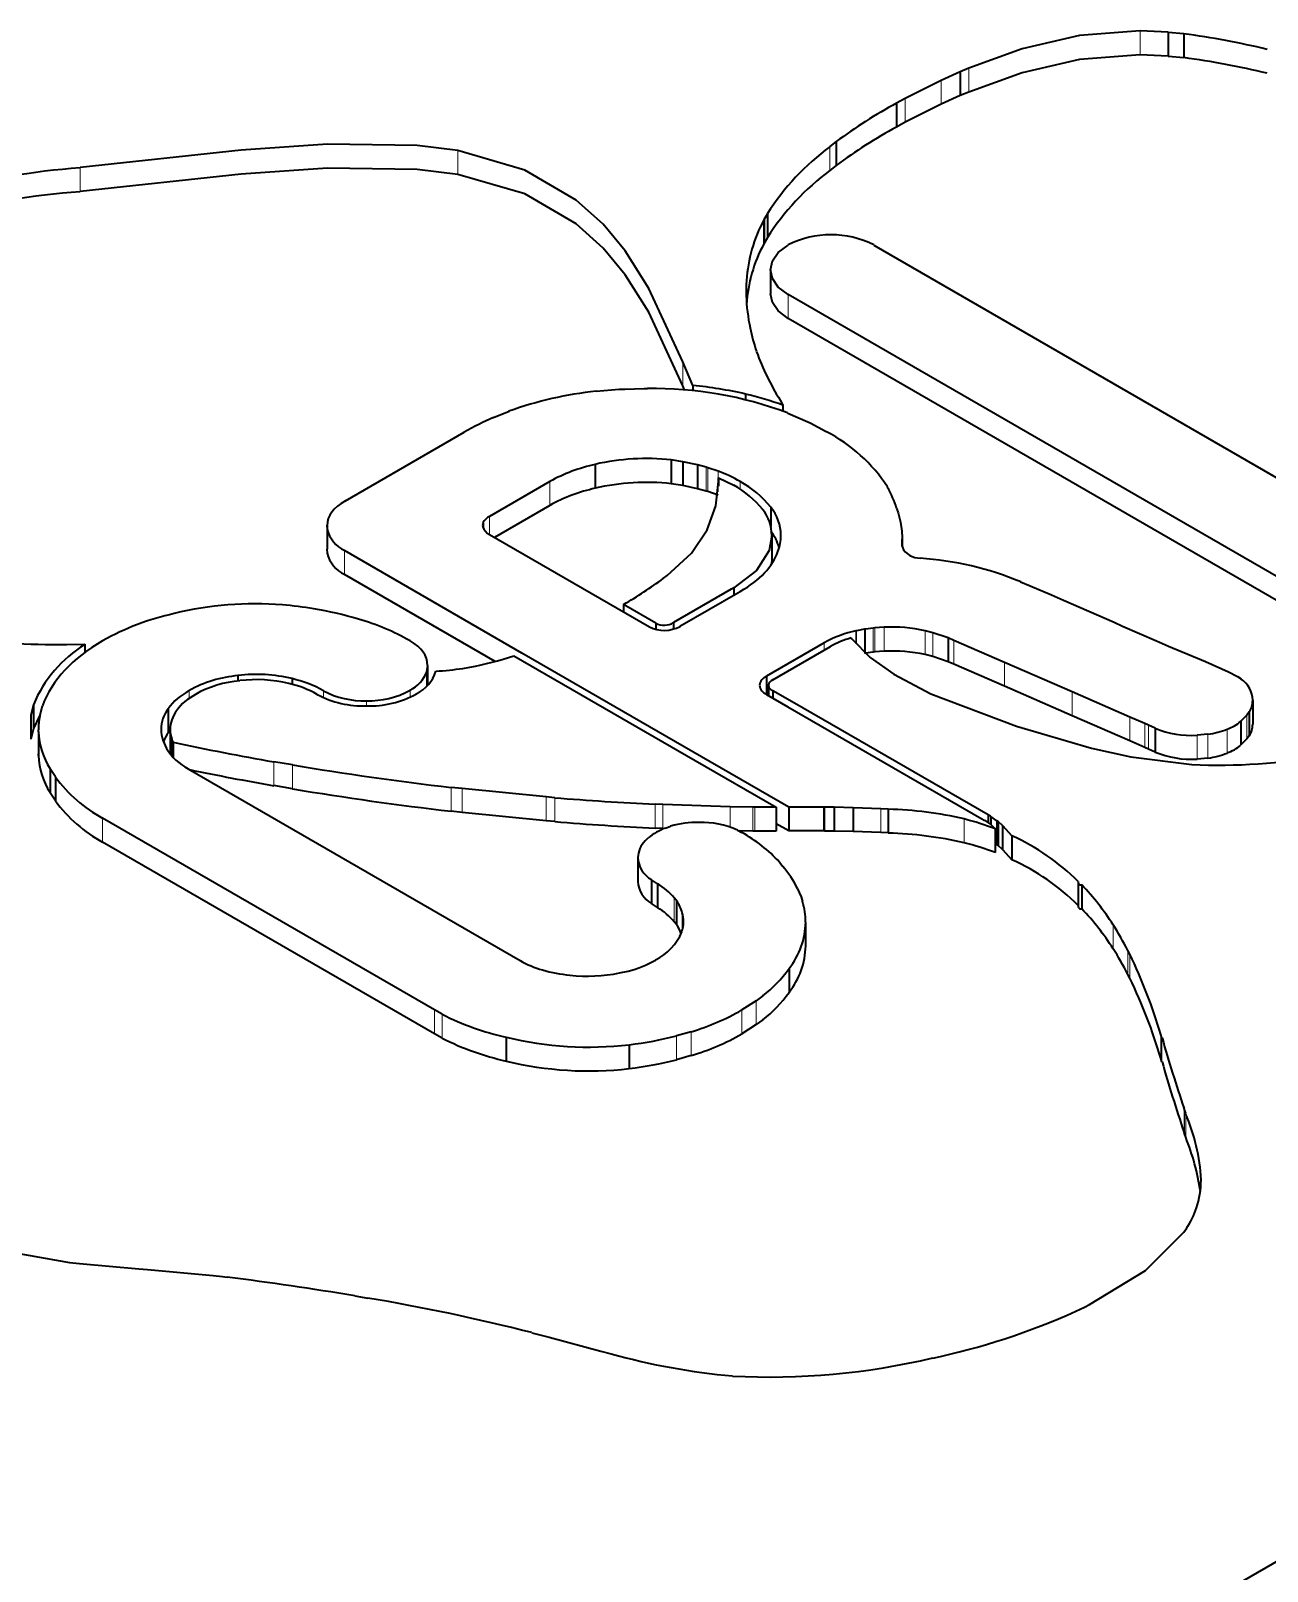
# Model space of a CAD drawing. Extents: x -452 to 1254, y -592 to 756.
# Drawn here: x 622.29 to 626.52, y 520.41 to 525.67 of the extents above; entities that cross this region are included whole.
import ezdxf

# ---------------------------------------------------------------- set-up
doc = ezdxf.new("R2010")
doc.units = 0

msp = doc.modelspace()

# ---------------------------------------------------------------- linework, layer by layer
at = {"color": 7, "lineweight": 35, "ltscale": 0.002397}
for p, q in [((626.1821, 525.6691), (626.0863, 525.674)), ((626.1821, 525.5875), (626.0863, 525.5923))]:
    msp.add_line(p, q, dxfattribs=at)
at = {"color": 7, "lineweight": 13, "ltscale": 0.002042}
for p, q in [((626.0863, 525.674), (626.0863, 525.5923)), ((625.4054, 525.5045), (625.4054, 525.4229)), ((625.2824, 525.4428), (625.2824, 525.3611)), ((623.7524, 525.2645), (623.7524, 525.1828)), ((625.0245, 525.2781), (625.0245, 525.1965)), ((622.4607, 525.2062), (622.4607, 525.1245)), ((624.882, 524.7722), (624.882, 524.6905)), ((624.6014, 524.1816), (624.6014, 524.1)), ((623.365, 523.8963), (623.365, 523.8146)), ((625.1429, 523.6273), (625.1429, 523.5456)), ((625.1466, 523.6279), (625.1466, 523.5462)), ((625.1729, 523.6312), (625.1729, 523.5496)), ((625.1787, 523.6319), (625.1787, 523.5502)), ((625.2108, 523.6342), (625.2108, 523.5525)), ((625.351, 523.6224), (625.351, 523.5408)), ((625.3775, 523.6157), (625.3775, 523.5341)), ((625.4492, 523.5892), (625.4492, 523.5075)), ((625.6219, 523.5143), (625.6219, 523.4326)), ((625.8535, 523.4134), (625.8535, 523.3317)), ((626.0506, 523.3271), (626.0506, 523.2455)), ((626.102, 523.3048), (626.102, 523.2231)), ((626.4514, 523.3339), (626.4514, 523.2522)), ((622.3179, 523.2771), (622.3179, 523.1954)), ((626.1141, 523.2996), (626.1141, 523.2179)), ((626.2806, 523.2651), (626.2806, 523.1834)), ((626.3837, 523.2858), (626.3837, 523.2041)), ((623.1864, 523.1635), (623.1864, 523.0818)), ((623.7294, 523.0867), (623.7294, 523.0051)), ((623.767, 523.0825), (623.767, 523.0008)), ((624.0539, 523.054), (624.0539, 522.9723)), ((624.0836, 523.0515), (624.0836, 522.9698)), ((624.4274, 523.0289), (624.4274, 522.9473)), ((624.4539, 523.0277), (624.4539, 522.946)), ((624.7618, 523.0187), (624.7618, 522.9371)), ((624.7683, 523.0187), (624.7683, 522.9371)), ((625.0072, 523.0192), (625.0072, 522.9375)), ((625.1995, 523.0137), (625.1995, 522.9321)), ((622.5372, 522.9809), (622.5372, 522.8992)), ((625.4844, 522.9786), (625.4844, 522.8969)), ((624.4926, 522.7085), (624.4926, 522.6268)), ((625.9935, 522.6168), (625.9935, 522.5351)), ((626.0441, 522.5285), (626.0441, 522.4468)), ((626.0503, 522.516), (626.0503, 522.4343)), ((624.7732, 522.357), (624.7732, 522.2753)), ((623.6724, 522.3256), (623.6724, 522.2439)), ((623.6991, 522.3109), (623.6991, 522.2292)), ((624.7239, 522.3256), (624.7239, 522.2439)), ((624.5005, 522.237), (624.5005, 522.1553)), ((626.157, 522.2421), (626.157, 522.1605)), ((626.1606, 522.23), (626.1606, 522.1484)), ((626.2421, 521.9722), (626.2421, 521.8905))]:
    msp.add_line(p, q, dxfattribs=at)
at = {"color": 7, "lineweight": 35, "ltscale": 2.96272e-05}
for p, q in [((626.1818, 525.668), (626.1821, 525.6691)), ((625.1153, 523.622), (625.1141, 523.6218))]:
    msp.add_line(p, q, dxfattribs=at)
at = {"color": 7, "lineweight": 35, "ltscale": 0.00134}
msp.add_line((626.2352, 525.6636), (626.1818, 525.668), dxfattribs=at)
at = {"color": 7, "lineweight": 35, "ltscale": 0.002042}
for p, q in [((626.1818, 525.668), (626.1818, 525.5863)), ((625.4708, 525.534), (625.4708, 525.4523)), ((625.2523, 525.4265), (625.2523, 525.3448)), ((624.7991, 525.0273), (624.7991, 524.9456)), ((624.8214, 524.8567), (624.8214, 524.775)), ((624.522, 524.2004), (624.522, 524.1188)), ((624.2224, 524.1912), (624.2224, 524.1096)), ((624.5717, 524.1898), (624.5717, 524.1081)), ((622.301, 523.3694), (622.301, 523.2877)), ((622.7613, 523.3552), (622.7613, 523.2735)), ((626.471, 523.3846), (626.471, 523.3029)), ((622.2917, 523.3333), (622.2917, 523.2516)), ((626.43, 523.3134), (626.43, 523.2317)), ((626.4592, 523.3445), (626.4592, 523.2629)), ((622.3179, 523.2781), (622.3179, 523.1965)), ((622.7683, 523.2845), (622.7683, 523.2028)), ((626.1372, 523.2892), (626.1372, 523.2076)), ((622.3576, 523.1501), (622.3576, 523.0685)), ((622.376, 523.1224), (622.376, 523.0407)), ((624.8841, 523.0193), (624.8841, 522.9376)), ((625.0043, 523.0192), (625.0043, 522.9376)), ((625.0396, 523.0188), (625.0396, 522.9371)), ((625.1049, 523.0173), (625.1049, 522.9357)), ((625.2244, 523.0125), (625.2244, 522.9308)), ((625.5907, 522.9451), (625.5907, 522.8635)), ((625.5963, 522.9728), (625.5963, 522.8911)), ((625.6004, 522.9695), (625.6004, 522.8879)), ((625.615, 522.9564), (625.615, 522.8747)), ((625.6477, 522.9211), (625.6477, 522.8395)), ((624.4142, 522.7708), (624.4142, 522.6891)), ((624.4353, 522.7574), (624.4353, 522.6757)), ((625.8743, 522.7634), (625.8743, 522.6817)), ((625.8864, 522.7529), (625.8864, 522.6712)), ((624.4999, 522.6998), (624.4999, 522.6181)), ((624.9419, 522.6262), (624.9419, 522.5446)), ((624.8852, 522.467), (624.8852, 522.3853)), ((623.9174, 522.2324), (623.9174, 522.1508)), ((624.3386, 522.2065), (624.3386, 522.1249))]:
    msp.add_line(p, q, dxfattribs=at)
at = {"color": 7, "lineweight": 35, "ltscale": 0.00204}
for p, q in [((626.2352, 525.6636), (626.2352, 525.582)), ((625.0466, 525.295), (625.0466, 525.2134)), ((624.8115, 525.0485), (624.8115, 524.9669)), ((624.4824, 524.2067), (624.4824, 524.1251)), ((623.3053, 523.9824), (623.3053, 523.9008)), ((624.8262, 523.9484), (624.8262, 523.8668)), ((625.4292, 523.5979), (625.4292, 523.5163)), ((624.8409, 523.019), (624.8409, 522.9374)), ((624.3684, 522.8463), (624.3684, 522.7646))]:
    msp.add_line(p, q, dxfattribs=at)
at = {"color": 7, "lineweight": 35, "ltscale": 0.001339}
msp.add_line((626.2352, 525.582), (626.1818, 525.5863), dxfattribs=at)
at = {"color": 7, "lineweight": 35, "ltscale": 0.001793}
for p, q in [((625.4708, 525.534), (625.4054, 525.5045)), ((625.4708, 525.4523), (625.4054, 525.4229))]:
    msp.add_line(p, q, dxfattribs=at)
at = {"color": 7, "lineweight": 35, "ltscale": 0.000789014}
msp.add_line((625.4998, 525.5463), (625.4708, 525.534), dxfattribs=at)
at = {"color": 7, "lineweight": 13, "ltscale": 0.00204}
for p, q in [((625.4998, 525.5463), (625.4998, 525.4647)), ((624.8024, 525.033), (624.8024, 524.9514)), ((624.5214, 524.5421), (624.5214, 524.4604)), ((624.6072, 524.1799), (624.6072, 524.0983)), ((624.067, 524.1326), (624.067, 524.051)), ((626.3179, 523.2685), (626.3179, 523.1869)), ((623.1234, 523.1742), (623.1234, 523.0926)), ((625.6179, 522.9536), (625.6179, 522.872)), ((624.5499, 522.2509), (624.5499, 522.1693)), ((626.2364, 521.9883), (626.2364, 521.9067)), ((626.2379, 521.9841), (626.2379, 521.9025))]:
    msp.add_line(p, q, dxfattribs=at)
at = {"color": 7, "lineweight": 35, "ltscale": 0.00344}
for p, q in [((625.4054, 525.5045), (625.2824, 525.4428)), ((625.4054, 525.4229), (625.2824, 525.3611))]:
    msp.add_line(p, q, dxfattribs=at)
at = {"color": 7, "lineweight": 35, "ltscale": 0.000789611}
msp.add_line((625.4998, 525.4647), (625.4708, 525.4523), dxfattribs=at)
at = {"color": 7, "lineweight": 35, "ltscale": 0.000855497}
for p, q in [((625.2824, 525.4428), (625.2523, 525.4265)), ((625.2824, 525.3611), (625.2523, 525.3448))]:
    msp.add_line(p, q, dxfattribs=at)
at = {"color": 7, "lineweight": 35, "ltscale": 0.000694317}
msp.add_line((625.0466, 525.295), (625.0245, 525.2781), dxfattribs=at)
at = {"color": 7, "lineweight": 35, "ltscale": 0.000695247}
msp.add_line((625.0466, 525.2134), (625.0245, 525.1965), dxfattribs=at)
at = {"color": 7, "lineweight": 35, "ltscale": 0.000449337}
for p, q in [((624.8115, 525.0485), (624.8024, 525.033)), ((624.8115, 524.9669), (624.8024, 524.9514))]:
    msp.add_line(p, q, dxfattribs=at)
at = {"color": 7, "lineweight": 35, "ltscale": 0.000166181}
msp.add_line((624.8024, 525.033), (624.7991, 525.0273), dxfattribs=at)
at = {"color": 7, "lineweight": 35, "ltscale": 0.0001675}
msp.add_line((624.8024, 524.9514), (624.7991, 524.9456), dxfattribs=at)
at = {"color": 7, "lineweight": 35, "ltscale": 0.054673}
msp.add_line((625.1748, 524.9412), (627.0687, 523.8477), dxfattribs=at)
at = {"color": 7, "lineweight": 35, "ltscale": 0.000561656}
msp.add_line((624.7388, 524.8067), (624.7383, 524.7842), dxfattribs=at)
at = {"color": 7, "lineweight": 35, "ltscale": 0.000325528}
msp.add_line((624.7395, 524.8197), (624.7388, 524.8067), dxfattribs=at)
at = {"color": 7, "lineweight": 35, "ltscale": 0.001106}
msp.add_line((624.7388, 524.8067), (624.7388, 524.7625), dxfattribs=at)
at = {"color": 7, "lineweight": 13, "ltscale": 0.001799}
msp.add_line((624.7395, 524.8197), (624.7395, 524.7477), dxfattribs=at)
at = {"color": 7, "lineweight": 35, "ltscale": 0.054674}
for p, q in [((626.776, 523.6787), (624.882, 524.7722)), ((626.776, 523.597), (624.882, 524.6905))]:
    msp.add_line(p, q, dxfattribs=at)
at = {"color": 7, "lineweight": 35, "ltscale": 0.000307638}
msp.add_line((624.7495, 524.6705), (624.7518, 524.6584), dxfattribs=at)
at = {"color": 7, "lineweight": 35, "ltscale": 0.310268}
msp.add_line((633.6776, 524.5532), (622.9296, 518.3478), dxfattribs=at)
at = {"color": 7, "lineweight": 35, "ltscale": 0.002193}
msp.add_line((624.5558, 524.4614), (624.5214, 524.5421), dxfattribs=at)
at = {"color": 7, "lineweight": 35, "ltscale": 0.000393103}
msp.add_line((624.5275, 524.446), (624.5214, 524.4604), dxfattribs=at)
at = {"color": 7, "lineweight": 35, "ltscale": 0.000453186}
for p, q in [((624.5558, 524.4614), (624.5558, 524.4432)), ((623.0002, 523.469), (623.0002, 523.4509))]:
    msp.add_line(p, q, dxfattribs=at)
at = {"color": 7, "lineweight": 35, "ltscale": 0.001976}
msp.add_line((624.2255, 524.4413), (624.3043, 524.4481), dxfattribs=at)
at = {"color": 7, "lineweight": 35, "ltscale": 0.000469081}
msp.add_line((624.3043, 524.4481), (624.323, 524.449), dxfattribs=at)
at = {"color": 7, "lineweight": 35, "ltscale": 0.001669}
msp.add_line((624.323, 524.449), (624.3897, 524.4511), dxfattribs=at)
at = {"color": 7, "lineweight": 35, "ltscale": 0.000276201}
msp.add_line((624.3897, 524.4511), (624.4008, 524.4512), dxfattribs=at)
at = {"color": 7, "lineweight": 35, "ltscale": 0.000489807}
msp.add_line((624.7364, 524.4318), (624.7364, 524.4122), dxfattribs=at)
at = {"color": 7, "lineweight": 35, "ltscale": 0.000370037}
msp.add_line((624.8544, 524.4106), (624.8619, 524.3978), dxfattribs=at)
at = {"color": 7, "lineweight": 35, "ltscale": 0.001431}
msp.add_line((623.8741, 524.3517), (623.9273, 524.373), dxfattribs=at)
at = {"color": 7, "lineweight": 35, "ltscale": 0.000118293}
msp.add_line((624.8619, 524.3978), (624.8643, 524.3937), dxfattribs=at)
at = {"color": 7, "lineweight": 35, "ltscale": 0.000520325}
msp.add_line((624.8643, 524.3937), (624.8643, 524.3729), dxfattribs=at)
at = {"color": 7, "lineweight": 35, "ltscale": 2.80529e-05}
msp.add_line((624.8796, 524.3671), (624.8806, 524.3667), dxfattribs=at)
at = {"color": 7, "lineweight": 35, "ltscale": 0.001868}
msp.add_line((624.8806, 524.3667), (624.9493, 524.3373), dxfattribs=at)
at = {"color": 7, "lineweight": 35, "ltscale": 0.011728}
msp.add_line((623.368, 524.0671), (623.7742, 524.3016), dxfattribs=at)
at = {"color": 7, "lineweight": 35, "ltscale": 0.00024225}
msp.add_line((624.9493, 524.3373), (624.9579, 524.3329), dxfattribs=at)
at = {"color": 7, "lineweight": 35, "ltscale": 0.001539}
msp.add_line((624.9579, 524.3329), (625.0124, 524.3042), dxfattribs=at)
at = {"color": 7, "lineweight": 35, "ltscale": 4.64078e-05}
msp.add_line((625.0124, 524.3042), (625.014, 524.3033), dxfattribs=at)
at = {"color": 7, "lineweight": 35, "ltscale": 0.001001}
for p, q in [((624.522, 524.2004), (624.4824, 524.2067)), ((624.522, 524.1188), (624.4824, 524.1251))]:
    msp.add_line(p, q, dxfattribs=at)
at = {"color": 7, "lineweight": 35, "ltscale": 0.00127}
for p, q in [((624.5717, 524.1898), (624.522, 524.2004)), ((624.5717, 524.1081), (624.522, 524.1188))]:
    msp.add_line(p, q, dxfattribs=at)
at = {"color": 7, "lineweight": 35, "ltscale": 0.000770317}
for p, q in [((624.6014, 524.1816), (624.5717, 524.1898)), ((624.6014, 524.1), (624.5717, 524.1081))]:
    msp.add_line(p, q, dxfattribs=at)
at = {"color": 7, "lineweight": 35, "ltscale": 0.000151124}
msp.add_line((624.6072, 524.1799), (624.6014, 524.1816), dxfattribs=at)
at = {"color": 7, "lineweight": 35, "ltscale": 0.000930797}
msp.add_line((624.6425, 524.168), (624.6072, 524.1799), dxfattribs=at)
at = {"color": 7, "lineweight": 13, "ltscale": 0.001773}
msp.add_line((624.6425, 524.168), (624.6425, 524.0971), dxfattribs=at)
at = {"color": 7, "lineweight": 35, "ltscale": 0.001469}
msp.add_line((624.6437, 524.1458), (624.6965, 524.12), dxfattribs=at)
at = {"color": 7, "lineweight": 35, "ltscale": 0.000329646}
msp.add_line((624.6439, 524.1326), (624.6437, 524.1458), dxfattribs=at)
at = {"color": 7, "lineweight": 35, "ltscale": 0.000737}
msp.add_line((624.6437, 524.1458), (624.6437, 524.1163), dxfattribs=at)
at = {"color": 7, "lineweight": 35, "ltscale": 0.00595}
msp.add_line((624.067, 524.1326), (623.8609, 524.0136), dxfattribs=at)
at = {"color": 7, "lineweight": 35, "ltscale": 0.000150699}
msp.add_line((624.6072, 524.0983), (624.6014, 524.1), dxfattribs=at)
at = {"color": 7, "lineweight": 35, "ltscale": 0.000931286}
msp.add_line((624.6425, 524.0864), (624.6072, 524.0983), dxfattribs=at)
at = {"color": 7, "lineweight": 13, "ltscale": 0.000650024}
msp.add_line((624.7183, 524.1326), (624.7183, 524.1066), dxfattribs=at)
at = {"color": 7, "lineweight": 35, "ltscale": 0.005461}
msp.add_line((624.067, 524.051), (623.8779, 523.9417), dxfattribs=at)
at = {"color": 7, "lineweight": 35, "ltscale": 0.001648}
msp.add_line((624.8228, 524.0447), (624.8228, 523.9788), dxfattribs=at)
at = {"color": 7, "lineweight": 35, "ltscale": 0.000410643}
msp.add_line((625.2529, 524.0412), (625.258, 524.0256), dxfattribs=at)
at = {"color": 7, "lineweight": 35, "ltscale": 0.000207721}
msp.add_line((623.8385, 523.991), (623.837, 523.9828), dxfattribs=at)
at = {"color": 7, "lineweight": 35, "ltscale": 0.000389099}
msp.add_line((623.8385, 523.991), (623.8385, 523.9754), dxfattribs=at)
at = {"color": 7, "lineweight": 13, "ltscale": 0.001552}
msp.add_line((623.8609, 524.0136), (623.8609, 523.9515), dxfattribs=at)
at = {"color": 7, "lineweight": 35, "ltscale": 0.000813854}
msp.add_line((625.258, 524.0256), (625.2662, 523.9941), dxfattribs=at)
at = {"color": 7, "lineweight": 35, "ltscale": 0.000795194}
msp.add_line((625.2662, 523.9941), (625.2707, 523.9626), dxfattribs=at)
at = {"color": 7, "lineweight": 35, "ltscale": 0.000316685}
for p, q in [((623.3062, 523.9699), (623.3053, 523.9825)), ((623.3062, 523.8882), (623.3053, 523.9009))]:
    msp.add_line(p, q, dxfattribs=at)
at = {"color": 7, "lineweight": 35, "ltscale": 0.000112884}
msp.add_line((623.837, 523.9828), (623.8378, 523.9783), dxfattribs=at)
at = {"color": 7, "lineweight": 35, "ltscale": 0.012607}
msp.add_line((623.8609, 523.9515), (624.2976, 523.6994), dxfattribs=at)
at = {"color": 7, "lineweight": 35, "ltscale": 0.000539121}
msp.add_line((625.2707, 523.9626), (625.2716, 523.941), dxfattribs=at)
at = {"color": 7, "lineweight": 35, "ltscale": 0.000225876}
msp.add_line((625.2716, 523.941), (625.2714, 523.932), dxfattribs=at)
at = {"color": 7, "lineweight": 35, "ltscale": 0.000764465}
msp.add_line((625.2716, 523.941), (625.2716, 523.9105), dxfattribs=at)
at = {"color": 7, "lineweight": 35, "ltscale": 0.017508}
msp.add_line((623.9715, 523.5461), (623.365, 523.8963), dxfattribs=at)
at = {"color": 7, "lineweight": 35, "ltscale": 0.000383105}
msp.add_line((625.2714, 523.932), (625.2711, 523.9167), dxfattribs=at)
at = {"color": 7, "lineweight": 35, "ltscale": 0.000518799}
msp.add_line((625.2714, 523.932), (625.2714, 523.9113), dxfattribs=at)
at = {"color": 7, "lineweight": 35, "ltscale": 0.000283571}
msp.add_line((625.2888, 523.886), (625.2983, 523.8798), dxfattribs=at)
at = {"color": 7, "lineweight": 35, "ltscale": 0.000420326}
msp.add_line((624.8262, 523.8668), (624.8252, 523.85), dxfattribs=at)
at = {"color": 7, "lineweight": 35, "ltscale": 0.014858}
msp.add_line((623.8797, 523.5175), (623.365, 523.8146), dxfattribs=at)
at = {"color": 7, "lineweight": 35, "ltscale": 0.000388503}
msp.add_line((624.4559, 523.8018), (624.4684, 523.811), dxfattribs=at)
at = {"color": 7, "lineweight": 35, "ltscale": 0.000883837}
msp.add_line((625.6772, 523.7894), (625.7098, 523.7758), dxfattribs=at)
at = {"color": 7, "lineweight": 35, "ltscale": 0.001988}
msp.add_line((625.7098, 523.7758), (625.783, 523.7448), dxfattribs=at)
at = {"color": 7, "lineweight": 35, "ltscale": 0.005691}
for p, q in [((624.6875, 523.764), (624.4904, 523.6502)), ((625.005, 523.5807), (624.8079, 523.4669))]:
    msp.add_line(p, q, dxfattribs=at)
at = {"color": 7, "lineweight": 35, "ltscale": 0.005695}
msp.add_line((624.5121, 523.6376), (624.7094, 523.7515), dxfattribs=at)
at = {"color": 7, "lineweight": 35, "ltscale": 8.61142e-05}
msp.add_line((624.6905, 523.7657), (624.6875, 523.764), dxfattribs=at)
at = {"color": 7, "lineweight": 35, "ltscale": 0.000170905}
msp.add_line((624.6964, 523.7692), (624.6905, 523.7657), dxfattribs=at)
at = {"color": 7, "lineweight": 35, "ltscale": 0.000628662}
for p, q in [((624.6964, 523.7692), (624.6964, 523.744)), ((624.3192, 523.7121), (624.3192, 523.687)), ((624.8297, 523.4174), (624.8297, 523.3922))]:
    msp.add_line(p, q, dxfattribs=at)
at = {"color": 7, "lineweight": 35, "ltscale": 0.000254936}
msp.add_line((624.7094, 523.7515), (624.7183, 523.7566), dxfattribs=at)
at = {"color": 7, "lineweight": 35, "ltscale": 0.001103}
for p, q in [((625.783, 523.7448), (625.8235, 523.7273)), ((625.6477, 522.9211), (625.6179, 522.9536))]:
    msp.add_line(p, q, dxfattribs=at)
at = {"color": 7, "lineweight": 35, "ltscale": 0.004728}
msp.add_line((625.8235, 523.7273), (625.9968, 523.6514), dxfattribs=at)
at = {"color": 7, "lineweight": 35, "ltscale": 0.003175}
msp.add_line((624.2976, 523.6994), (624.4076, 523.6359), dxfattribs=at)
at = {"color": 7, "lineweight": 35, "ltscale": 0.003182}
msp.add_line((624.4294, 523.6484), (624.3192, 523.7121), dxfattribs=at)
at = {"color": 7, "lineweight": 35, "ltscale": 0.000532532}
msp.add_line((624.4294, 523.6484), (624.4294, 523.6271), dxfattribs=at)
at = {"color": 7, "lineweight": 35, "ltscale": 0.000549316}
msp.add_line((624.4904, 523.6502), (624.4904, 523.6282), dxfattribs=at)
at = {"color": 7, "lineweight": 13, "ltscale": 0.001106}
msp.add_line((625.1141, 523.6218), (625.1141, 523.5775), dxfattribs=at)
at = {"color": 7, "lineweight": 35, "ltscale": 0.00070207}
msp.add_line((625.1429, 523.6273), (625.1153, 523.622), dxfattribs=at)
at = {"color": 7, "lineweight": 13, "ltscale": 0.001146}
msp.add_line((625.1153, 523.622), (625.1153, 523.5762), dxfattribs=at)
at = {"color": 7, "lineweight": 35, "ltscale": 9.4321e-05}
for p, q in [((625.1466, 523.6279), (625.1429, 523.6273)), ((625.1466, 523.5462), (625.1429, 523.5456))]:
    msp.add_line(p, q, dxfattribs=at)
at = {"color": 7, "lineweight": 35, "ltscale": 0.000661473}
for p, q in [((625.1729, 523.6312), (625.1466, 523.6279)), ((625.1729, 523.5496), (625.1466, 523.5462))]:
    msp.add_line(p, q, dxfattribs=at)
at = {"color": 7, "lineweight": 35, "ltscale": 0.000147443}
for p, q in [((625.1787, 523.6319), (625.1729, 523.6312)), ((625.1787, 523.5502), (625.1729, 523.5496))]:
    msp.add_line(p, q, dxfattribs=at)
at = {"color": 7, "lineweight": 35, "ltscale": 0.000804596}
for p, q in [((625.2108, 523.6342), (625.1787, 523.6319)), ((625.2108, 523.5525), (625.1787, 523.5502))]:
    msp.add_line(p, q, dxfattribs=at)
at = {"color": 7, "lineweight": 35, "ltscale": 0.00068465}
for p, q in [((625.3775, 523.6157), (625.351, 523.6224)), ((625.3775, 523.5341), (625.351, 523.5408))]:
    msp.add_line(p, q, dxfattribs=at)
at = {"color": 7, "lineweight": 35, "ltscale": 0.000803471}
msp.add_line((625.9968, 523.6514), (626.0262, 523.6384), dxfattribs=at)
at = {"color": 7, "lineweight": 35, "ltscale": 0.003153}
msp.add_line((626.0262, 523.6384), (626.1417, 523.5879), dxfattribs=at)
at = {"color": 7, "lineweight": 35, "ltscale": 0.001547}
msp.add_line((622.4144, 523.5754), (622.4763, 523.5762), dxfattribs=at)
at = {"color": 7, "lineweight": 35, "ltscale": 0.000698853}
msp.add_line((622.4763, 523.5762), (622.4763, 523.5482), dxfattribs=at)
at = {"color": 7, "lineweight": 35, "ltscale": 0.005692}
msp.add_line((624.8297, 523.4543), (625.0269, 523.5681), dxfattribs=at)
at = {"color": 7, "lineweight": 13, "ltscale": 0.000628662}
msp.add_line((625.005, 523.5807), (625.005, 523.5555), dxfattribs=at)
at = {"color": 7, "lineweight": 35, "ltscale": 9.10043e-05}
msp.add_line((625.0973, 523.598), (625.0994, 523.595), dxfattribs=at)
at = {"color": 7, "lineweight": 35, "ltscale": 0.001367}
for p, q in [((625.4292, 523.5979), (625.3775, 523.6157)), ((625.4292, 523.5163), (625.3775, 523.5341))]:
    msp.add_line(p, q, dxfattribs=at)
at = {"color": 7, "lineweight": 35, "ltscale": 0.000545985}
msp.add_line((625.4492, 523.5892), (625.4292, 523.5979), dxfattribs=at)
at = {"color": 7, "lineweight": 35, "ltscale": 0.004705}
for p, q in [((625.6219, 523.5143), (625.4492, 523.5892)), ((625.6219, 523.4326), (625.4492, 523.5075))]:
    msp.add_line(p, q, dxfattribs=at)
at = {"color": 7, "lineweight": 35, "ltscale": 0.001138}
msp.add_line((626.1417, 523.5879), (626.1835, 523.5698), dxfattribs=at)
at = {"color": 7, "lineweight": 35, "ltscale": 0.003034}
msp.add_line((626.1835, 523.5698), (626.2954, 523.5229), dxfattribs=at)
at = {"color": 7, "lineweight": 35, "ltscale": 0.017898}
msp.add_line((623.944, 523.5369), (624.564, 523.179), dxfattribs=at)
at = {"color": 7, "lineweight": 35, "ltscale": 0.017732}
msp.add_line((624.5858, 523.1915), (623.9715, 523.5461), dxfattribs=at)
at = {"color": 7, "lineweight": 35, "ltscale": 0.000546597}
msp.add_line((625.4492, 523.5075), (625.4292, 523.5163), dxfattribs=at)
at = {"color": 7, "lineweight": 35, "ltscale": 0.006315}
for p, q in [((625.8535, 523.4134), (625.6219, 523.5143)), ((625.8535, 523.3317), (625.6219, 523.4326))]:
    msp.add_line(p, q, dxfattribs=at)
at = {"color": 7, "lineweight": 35, "ltscale": 0.000384222}
msp.add_line((626.2954, 523.5229), (626.3097, 523.5172), dxfattribs=at)
at = {"color": 7, "lineweight": 35, "ltscale": 0.002146}
msp.add_line((626.3097, 523.5172), (626.3881, 523.4824), dxfattribs=at)
at = {"color": 7, "lineweight": 35, "ltscale": 0.000486755}
msp.add_line((623.1854, 523.4586), (623.1854, 523.4391), dxfattribs=at)
at = {"color": 7, "lineweight": 35, "ltscale": 0.000542718}
msp.add_line((623.6485, 523.5035), (623.6454, 523.482), dxfattribs=at)
at = {"color": 7, "lineweight": 13, "ltscale": 0.001257}
msp.add_line((623.6454, 523.482), (623.6454, 523.4317), dxfattribs=at)
at = {"color": 7, "lineweight": 35, "ltscale": 0.001714}
msp.add_line((623.6485, 523.5035), (623.6485, 523.4349), dxfattribs=at)
at = {"color": 7, "lineweight": 35, "ltscale": 0.000606818}
msp.add_line((623.7697, 523.4937), (623.7936, 523.4978), dxfattribs=at)
at = {"color": 7, "lineweight": 35, "ltscale": 0.001552}
msp.add_line((624.8079, 523.4669), (624.8079, 523.4048), dxfattribs=at)
at = {"color": 7, "lineweight": 35, "ltscale": 0.0008674}
msp.add_line((626.3881, 523.4824), (626.4189, 523.4664), dxfattribs=at)
at = {"color": 7, "lineweight": 35, "ltscale": 0.000389891}
msp.add_line((626.4189, 523.4664), (626.4317, 523.4575), dxfattribs=at)
at = {"color": 7, "lineweight": 13, "ltscale": 0.00065918}
msp.add_line((622.833, 523.4172), (622.833, 523.3909), dxfattribs=at)
at = {"color": 7, "lineweight": 13, "ltscale": 0.000595093}
msp.add_line((623.293, 523.4172), (623.293, 523.3934), dxfattribs=at)
at = {"color": 7, "lineweight": 13, "ltscale": 0.000596619}
msp.add_line((623.5888, 523.419), (623.5888, 523.3951), dxfattribs=at)
at = {"color": 7, "lineweight": 35, "ltscale": 0.000875854}
msp.add_line((624.8148, 523.4358), (624.8148, 523.4008), dxfattribs=at)
at = {"color": 7, "lineweight": 35, "ltscale": 0.002126}
msp.add_line((624.9033, 523.3749), (624.8297, 523.4174), dxfattribs=at)
at = {"color": 7, "lineweight": 35, "ltscale": 0.00538}
for p, q in [((626.0506, 523.3271), (625.8535, 523.4134)), ((626.0506, 523.2455), (625.8535, 523.3317))]:
    msp.add_line(p, q, dxfattribs=at)
at = {"color": 7, "lineweight": 35, "ltscale": 0.000933001}
for p, q in [((622.301, 523.3694), (622.2917, 523.3333)), ((622.301, 523.2877), (622.2917, 523.2516))]:
    msp.add_line(p, q, dxfattribs=at)
at = {"color": 7, "lineweight": 35, "ltscale": 0.00091966}
msp.add_line((622.322, 523.3299), (622.3311, 523.3655), dxfattribs=at)
at = {"color": 7, "lineweight": 13, "ltscale": 0.000444031}
msp.add_line((623.4394, 523.3828), (623.4394, 523.365), dxfattribs=at)
at = {"color": 7, "lineweight": 35, "ltscale": 0.002127}
msp.add_line((624.8079, 523.4048), (624.8815, 523.3622), dxfattribs=at)
at = {"color": 7, "lineweight": 35, "ltscale": 0.019126}
msp.add_line((624.8815, 523.3622), (625.5441, 522.9797), dxfattribs=at)
at = {"color": 7, "lineweight": 35, "ltscale": 0.019128}
msp.add_line((625.5659, 522.9923), (624.9033, 523.3749), dxfattribs=at)
at = {"color": 7, "lineweight": 35, "ltscale": 0.001272}
msp.add_line((622.3224, 523.3339), (622.301, 523.2877), dxfattribs=at)
at = {"color": 7, "lineweight": 35, "ltscale": 0.001401}
for p, q in [((626.102, 523.3048), (626.0506, 523.3271)), ((626.102, 523.2231), (626.0506, 523.2455))]:
    msp.add_line(p, q, dxfattribs=at)
at = {"color": 7, "lineweight": 35, "ltscale": 0.000329392}
for p, q in [((626.1141, 523.2996), (626.102, 523.3048)), ((626.1141, 523.2179), (626.102, 523.2231))]:
    msp.add_line(p, q, dxfattribs=at)
at = {"color": 7, "lineweight": 35, "ltscale": 0.000741422}
for p, q in [((626.4514, 523.3339), (626.43, 523.3134)), ((626.4514, 523.2522), (626.43, 523.2317))]:
    msp.add_line(p, q, dxfattribs=at)
at = {"color": 7, "lineweight": 35, "ltscale": 0.000330834}
for p, q in [((626.4592, 523.3445), (626.4514, 523.3339)), ((626.4592, 523.2629), (626.4514, 523.2522))]:
    msp.add_line(p, q, dxfattribs=at)
at = {"color": 7, "lineweight": 35, "ltscale": 0.000148018}
msp.add_line((622.3179, 523.2771), (622.3179, 523.283), dxfattribs=at)
at = {"color": 7, "lineweight": 35, "ltscale": 0.000765567}
msp.add_line((622.7434, 523.2482), (622.7555, 523.2201), dxfattribs=at)
at = {"color": 7, "lineweight": 35, "ltscale": 0.000279386}
msp.add_line((622.7677, 523.2827), (622.7613, 523.2735), dxfattribs=at)
at = {"color": 7, "lineweight": 35, "ltscale": 0.000281706}
msp.add_line((622.7781, 523.241), (622.7737, 523.2513), dxfattribs=at)
at = {"color": 7, "lineweight": 35, "ltscale": 0.001419}
msp.add_line((622.7737, 523.2513), (622.7737, 523.1946), dxfattribs=at)
at = {"color": 7, "lineweight": 35, "ltscale": 0.000633197}
for p, q in [((626.1372, 523.2892), (626.1141, 523.2996)), ((626.1372, 523.2076), (626.1141, 523.2179))]:
    msp.add_line(p, q, dxfattribs=at)
at = {"color": 7, "lineweight": 35, "ltscale": 0.00093622}
msp.add_line((626.3179, 523.2685), (626.2806, 523.2651), dxfattribs=at)
at = {"color": 7, "lineweight": 35, "ltscale": 0.000149544}
msp.add_line((622.3179, 523.1954), (622.3179, 523.2014), dxfattribs=at)
at = {"color": 7, "lineweight": 35, "ltscale": 0.00128}
msp.add_line((622.7781, 523.241), (622.7781, 523.1898), dxfattribs=at)
at = {"color": 7, "lineweight": 35, "ltscale": 0.000832445}
for p, q in [((622.376, 523.1224), (622.3576, 523.1501)), ((622.376, 523.0407), (622.3576, 523.0685))]:
    msp.add_line(p, q, dxfattribs=at)
at = {"color": 7, "lineweight": 35, "ltscale": 0.032769}
msp.add_line((622.83, 523.15), (623.9651, 522.4946), dxfattribs=at)
at = {"color": 7, "lineweight": 35, "ltscale": 0.001599}
for p, q in [((623.1864, 523.1635), (623.1234, 523.1742)), ((623.1864, 523.0818), (623.1234, 523.0926))]:
    msp.add_line(p, q, dxfattribs=at)
at = {"color": 7, "lineweight": 35, "ltscale": 0.007996}
msp.add_line((624.564, 523.179), (624.8409, 523.019), dxfattribs=at)
at = {"color": 7, "lineweight": 35, "ltscale": 0.008612}
msp.add_line((624.8841, 523.0193), (624.5858, 523.1915), dxfattribs=at)
at = {"color": 7, "lineweight": 35, "ltscale": 0.00093636}
msp.add_line((626.3179, 523.1869), (626.2806, 523.1834), dxfattribs=at)
at = {"color": 7, "lineweight": 35, "ltscale": 0.000947507}
for p, q in [((623.767, 523.0825), (623.7294, 523.0867)), ((623.767, 523.0008), (623.7294, 523.0051))]:
    msp.add_line(p, q, dxfattribs=at)
at = {"color": 7, "lineweight": 35, "ltscale": 0.007207}
for p, q in [((624.0539, 523.054), (623.767, 523.0825)), ((624.0539, 522.9723), (623.767, 523.0008))]:
    msp.add_line(p, q, dxfattribs=at)
at = {"color": 7, "lineweight": 35, "ltscale": 0.000744085}
for p, q in [((624.0836, 523.0515), (624.0539, 523.054)), ((624.0836, 522.9698), (624.0539, 522.9723))]:
    msp.add_line(p, q, dxfattribs=at)
at = {"color": 7, "lineweight": 35, "ltscale": 0.000662934}
for p, q in [((624.4539, 523.0277), (624.4274, 523.0289)), ((624.4539, 522.946), (624.4274, 522.9473))]:
    msp.add_line(p, q, dxfattribs=at)
at = {"color": 7, "lineweight": 35, "ltscale": 0.005744}
msp.add_line((624.6835, 523.0201), (624.4539, 523.0277), dxfattribs=at)
at = {"color": 7, "lineweight": 35, "ltscale": 0.00196}
msp.add_line((624.7618, 523.0187), (624.6835, 523.0201), dxfattribs=at)
at = {"color": 7, "lineweight": 13, "ltscale": 0.001729}
msp.add_line((624.6835, 523.0201), (624.6835, 522.9509), dxfattribs=at)
at = {"color": 7, "lineweight": 35, "ltscale": 0.000161743}
for p, q in [((624.7683, 523.0187), (624.7618, 523.0187)), ((624.7683, 522.9371), (624.7618, 522.9371))]:
    msp.add_line(p, q, dxfattribs=at)
at = {"color": 7, "lineweight": 35, "ltscale": 0.001816}
for p, q in [((624.8409, 523.019), (624.7683, 523.0187)), ((624.8409, 522.9374), (624.7683, 522.9371))]:
    msp.add_line(p, q, dxfattribs=at)
at = {"color": 7, "lineweight": 35, "ltscale": 0.003004}
for p, q in [((625.0043, 523.0192), (624.8841, 523.0193)), ((625.0043, 522.9376), (624.8841, 522.9376))]:
    msp.add_line(p, q, dxfattribs=at)
at = {"color": 7, "lineweight": 35, "ltscale": 7.32581e-05}
for p, q in [((625.0072, 523.0192), (625.0043, 523.0192)), ((625.0072, 522.9375), (625.0043, 522.9376))]:
    msp.add_line(p, q, dxfattribs=at)
at = {"color": 7, "lineweight": 35, "ltscale": 0.000808768}
for p, q in [((625.0396, 523.0188), (625.0072, 523.0192)), ((625.0396, 522.9371), (625.0072, 522.9375))]:
    msp.add_line(p, q, dxfattribs=at)
at = {"color": 7, "lineweight": 35, "ltscale": 0.001633}
for p, q in [((625.1049, 523.0173), (625.0396, 523.0188)), ((625.1049, 522.9357), (625.0396, 522.9371))]:
    msp.add_line(p, q, dxfattribs=at)
at = {"color": 7, "lineweight": 35, "ltscale": 0.002368}
for p, q in [((625.1995, 523.0137), (625.1049, 523.0173)), ((625.1995, 522.9321), (625.1049, 522.9357))]:
    msp.add_line(p, q, dxfattribs=at)
at = {"color": 7, "lineweight": 35, "ltscale": 0.000623306}
for p, q in [((625.2244, 523.0125), (625.1995, 523.0137)), ((625.2244, 522.9308), (625.1995, 522.9321))]:
    msp.add_line(p, q, dxfattribs=at)
at = {"color": 7, "lineweight": 35, "ltscale": 0.000229009}
msp.add_line((625.5739, 522.9877), (625.5659, 522.9923), dxfattribs=at)
at = {"color": 7, "lineweight": 35, "ltscale": 0.000650024}
msp.add_line((625.5659, 522.9923), (625.5659, 522.9663), dxfattribs=at)
at = {"color": 7, "lineweight": 35, "ltscale": 3.34999e-05}
msp.add_line((625.575, 522.9871), (625.5739, 522.9877), dxfattribs=at)
at = {"color": 7, "lineweight": 13, "ltscale": 0.000683594}
msp.add_line((625.5739, 522.9877), (625.5739, 522.9604), dxfattribs=at)
at = {"color": 7, "lineweight": 35, "ltscale": 0.000641154}
msp.add_line((625.5963, 522.9728), (625.575, 522.9871), dxfattribs=at)
at = {"color": 7, "lineweight": 35, "ltscale": 0.000689697}
msp.add_line((625.575, 522.9871), (625.575, 522.9595), dxfattribs=at)
at = {"color": 7, "lineweight": 35, "ltscale": 0.032768}
for p, q in [((623.6724, 522.3256), (622.5372, 522.9809)), ((623.6724, 522.2439), (622.5372, 522.8992))]:
    msp.add_line(p, q, dxfattribs=at)
at = {"color": 7, "lineweight": 35, "ltscale": 0.000450716}
msp.add_line((624.4627, 522.9477), (624.4797, 522.9536), dxfattribs=at)
at = {"color": 7, "lineweight": 35, "ltscale": 0.000432729}
msp.add_line((624.7086, 522.9407), (624.7239, 522.9326), dxfattribs=at)
at = {"color": 7, "lineweight": 35, "ltscale": 0.001184}
msp.add_line((624.7618, 522.9371), (624.7145, 522.9377), dxfattribs=at)
at = {"color": 7, "lineweight": 35, "ltscale": 0.001246}
msp.add_line((624.8841, 522.9376), (624.8409, 522.9625), dxfattribs=at)
at = {"color": 7, "lineweight": 35, "ltscale": 0.000229775}
msp.add_line((625.5441, 522.9797), (625.552, 522.9751), dxfattribs=at)
at = {"color": 7, "lineweight": 35, "ltscale": 3.41197e-05}
msp.add_line((625.552, 522.9751), (625.5532, 522.9745), dxfattribs=at)
at = {"color": 7, "lineweight": 35, "ltscale": 0.0005616}
msp.add_line((625.5532, 522.9745), (625.5718, 522.9619), dxfattribs=at)
at = {"color": 7, "lineweight": 35, "ltscale": 0.000110813}
msp.add_line((625.5718, 522.9619), (625.5753, 522.9592), dxfattribs=at)
at = {"color": 7, "lineweight": 35, "ltscale": 0.000440744}
msp.add_line((625.5753, 522.9592), (625.5884, 522.9473), dxfattribs=at)
at = {"color": 7, "lineweight": 35, "ltscale": 7.98721e-05}
msp.add_line((625.5884, 522.9473), (625.5907, 522.9451), dxfattribs=at)
at = {"color": 7, "lineweight": 35, "ltscale": 0.000130353}
for p, q in [((625.6004, 522.9695), (625.5963, 522.9728)), ((625.6004, 522.8879), (625.5963, 522.8911))]:
    msp.add_line(p, q, dxfattribs=at)
at = {"color": 7, "lineweight": 35, "ltscale": 0.000491553}
for p, q in [((625.615, 522.9564), (625.6004, 522.9695)), ((625.615, 522.8747), (625.6004, 522.8879))]:
    msp.add_line(p, q, dxfattribs=at)
at = {"color": 7, "lineweight": 35, "ltscale": 9.92877e-05}
msp.add_line((625.6179, 522.9536), (625.615, 522.9564), dxfattribs=at)
at = {"color": 7, "lineweight": 35, "ltscale": 0.000369162}
msp.add_line((624.3929, 522.9035), (624.4037, 522.9136), dxfattribs=at)
at = {"color": 7, "lineweight": 35, "ltscale": 0.000467131}
msp.add_line((624.8524, 522.8309), (624.8643, 522.8165), dxfattribs=at)
at = {"color": 7, "lineweight": 35, "ltscale": 9.82386e-05}
msp.add_line((625.6179, 522.872), (625.615, 522.8747), dxfattribs=at)
at = {"color": 7, "lineweight": 35, "ltscale": 0.001104}
msp.add_line((625.6477, 522.8395), (625.6179, 522.872), dxfattribs=at)
at = {"color": 7, "lineweight": 35, "ltscale": 0.000624823}
for p, q in [((624.4353, 522.7574), (624.4142, 522.7708)), ((624.4353, 522.6757), (624.4142, 522.6891))]:
    msp.add_line(p, q, dxfattribs=at)
at = {"color": 7, "lineweight": 35, "ltscale": 0.000839563}
msp.add_line((624.9134, 522.7426), (624.927, 522.7119), dxfattribs=at)
at = {"color": 7, "lineweight": 35, "ltscale": 0.000284849}
for p, q in [((624.4999, 522.6998), (624.4926, 522.7085)), ((624.4999, 522.6181), (624.4926, 522.6268))]:
    msp.add_line(p, q, dxfattribs=at)
at = {"color": 7, "lineweight": 35, "ltscale": 0.000408938}
msp.add_line((624.927, 522.7119), (624.9316, 522.6962), dxfattribs=at)
at = {"color": 7, "lineweight": 13, "ltscale": 0.001511}
msp.add_line((624.5197, 522.6581), (624.5197, 522.5977), dxfattribs=at)
at = {"color": 7, "lineweight": 35, "ltscale": 0.000349386}
for p, q in [((626.0503, 522.516), (626.0441, 522.5285)), ((626.0503, 522.4343), (626.0441, 522.4468))]:
    msp.add_line(p, q, dxfattribs=at)
at = {"color": 7, "lineweight": 35, "ltscale": 0.000743452}
msp.add_line((624.3055, 522.4521), (624.3346, 522.4584), dxfattribs=at)
at = {"color": 7, "lineweight": 35, "ltscale": 0.001461}
for p, q in [((624.7732, 522.357), (624.7239, 522.3256)), ((624.7732, 522.2753), (624.7239, 522.2439))]:
    msp.add_line(p, q, dxfattribs=at)
at = {"color": 7, "lineweight": 35, "ltscale": 0.000698854}
for p, q in [((624.7956, 522.3737), (624.7732, 522.357)), ((624.7956, 522.2921), (624.7732, 522.2753))]:
    msp.add_line(p, q, dxfattribs=at)
at = {"color": 7, "lineweight": 35, "ltscale": 0.000762825}
for p, q in [((623.6991, 522.3109), (623.6724, 522.3256)), ((623.6991, 522.2292), (623.6724, 522.2439))]:
    msp.add_line(p, q, dxfattribs=at)
at = {"color": 7, "lineweight": 35, "ltscale": 0.001283}
for p, q in [((624.5499, 522.2509), (624.5005, 522.237)), ((624.5499, 522.1693), (624.5005, 522.1553))]:
    msp.add_line(p, q, dxfattribs=at)
at = {"color": 7, "lineweight": 35, "ltscale": 0.000315691}
for p, q in [((626.1606, 522.23), (626.157, 522.2421)), ((626.1606, 522.1484), (626.157, 522.1605))]:
    msp.add_line(p, q, dxfattribs=at)
at = {"color": 7, "lineweight": 35, "ltscale": 0.000111473}
for p, q in [((626.2379, 521.9841), (626.2364, 521.9883)), ((626.2379, 521.9025), (626.2364, 521.9067))]:
    msp.add_line(p, q, dxfattribs=at)
at = {"color": 7, "lineweight": 35, "ltscale": 0.000317573}
msp.add_line((626.2421, 521.9722), (626.2379, 521.9841), dxfattribs=at)
at = {"color": 7, "lineweight": 35, "ltscale": 0.000319011}
msp.add_line((626.2421, 521.8905), (626.2379, 521.9025), dxfattribs=at)
at = {"color": 7, "lineweight": 35, "ltscale": 0.000370773}
msp.add_line((626.2357, 521.5662), (626.2441, 521.5784), dxfattribs=at)
at = {"color": 7, "lineweight": 35, "ltscale": 0.000872014}
msp.add_line((622.4236, 521.462), (622.4583, 521.4582), dxfattribs=at)
at = {"color": 7, "lineweight": 35, "ltscale": 0.005079}
msp.add_line((622.4583, 521.4582), (622.6606, 521.4399), dxfattribs=at)
at = {"color": 7, "lineweight": 35, "ltscale": 0.000753087}
msp.add_line((622.6606, 521.4399), (622.6906, 521.4376), dxfattribs=at)
at = {"color": 7, "lineweight": 35, "ltscale": 0.005636}
msp.add_line((622.6906, 521.4376), (622.9152, 521.4175), dxfattribs=at)
at = {"color": 7, "lineweight": 35, "ltscale": 0.000812894}
msp.add_line((622.9152, 521.4175), (622.9474, 521.4136), dxfattribs=at)
at = {"color": 7, "lineweight": 35, "ltscale": 0.00040881}
msp.add_line((622.9474, 521.4136), (622.9637, 521.4117), dxfattribs=at)
at = {"color": 7, "lineweight": 35, "ltscale": 0.001128}
msp.add_line((623.3995, 521.3479), (623.444, 521.3404), dxfattribs=at)
at = {"color": 7, "lineweight": 35, "ltscale": 0.000489293}
msp.add_line((625.8958, 521.3096), (625.9133, 521.3182), dxfattribs=at)
at = {"color": 7, "lineweight": 35, "ltscale": 0.001531}
msp.add_line((624.0051, 521.2219), (624.0643, 521.2062), dxfattribs=at)
at = {"color": 7, "lineweight": 35, "ltscale": 0.004589}
msp.add_line((624.0643, 521.2062), (624.2415, 521.1583), dxfattribs=at)
at = {"color": 7, "lineweight": 35, "ltscale": 0.000898591}
msp.add_line((624.2415, 521.1583), (624.2763, 521.1493), dxfattribs=at)
at = {"color": 7, "lineweight": 35, "ltscale": 0.000658885}
msp.add_line((625.3775, 521.1349), (625.4032, 521.1407), dxfattribs=at)
at = {"color": 7, "lineweight": 35}
for points in [[(626.0863, 525.674), (625.8784, 525.658), (625.6821, 525.6123), (625.4998, 525.5463)], [(626.0863, 525.5923), (625.8784, 525.5764), (625.6821, 525.5306), (625.4998, 525.4647)], [(623.7524, 525.2645), (623.6132, 525.2816), (623.3063, 525.2858), (623.011, 525.2656), (622.4607, 525.2062)], [(624.5214, 524.5421), (624.4055, 524.7932), (624.325, 524.9213), (624.2491, 525.0123), (624.1567, 525.0954), (623.9811, 525.1979), (623.7524, 525.2645)], [(623.7524, 525.1828), (623.6132, 525.1999), (623.3063, 525.2041), (623.011, 525.184), (622.4607, 525.1245)], [(624.5214, 524.4604), (624.4055, 524.7115), (624.325, 524.8397), (624.2491, 524.9307), (624.1567, 525.0137), (623.9811, 525.1163), (623.7524, 525.1828)], [(624.8214, 524.8567), (624.8281, 524.887), (624.8483, 524.9157), (624.882, 524.9412)], [(624.882, 524.7722), (624.8483, 524.7977), (624.8281, 524.8264), (624.8214, 524.8567)], [(624.882, 524.6905), (624.8483, 524.716), (624.8281, 524.7447), (624.8214, 524.775)], [(624.4684, 523.811), (624.551, 523.8878), (624.6052, 523.9674), (624.6349, 524.0492), (624.6439, 524.1326)], [(624.8262, 523.9484), (624.8168, 523.8967), (624.7739, 523.8286), (624.6964, 523.7692)], [(625.0994, 523.595), (625.1628, 523.5307), (625.243, 523.4734), (625.3702, 523.4063), (625.6626, 523.2963)], [(625.6626, 523.2963), (625.9196, 523.2209), (626.0537, 523.1917), (626.2628, 523.1655)], [(625.9133, 521.3182), (626.1044, 521.4346), (626.2357, 521.5662)], [(622.0129, 521.5547), (622.1344, 521.5129), (622.4236, 521.462)]]:
    msp.add_lwpolyline(points, dxfattribs=at)
for centre, radius, start, end in [((625.8653, 522.907), 2.7816, 76.3752, 82.3564), ((625.8653, 522.8254), 2.7816, 76.3752, 82.3564), ((626.1094, 523.8563), 1.7889, 118.6286, 126.454), ((626.1094, 523.7746), 1.7889, 118.6286, 126.454), ((625.5358, 524.5864), 0.8596, 126.4708, 147.462), ((622.6688, 522.4612), 2.7521, 94.3357, 104.5345), ((625.5358, 524.5048), 0.8596, 126.4708, 147.462), ((622.6688, 522.3796), 2.7521, 94.3357, 104.5345), ((625.2418, 524.788), 0.5033, 151.6077, 176.3819), ((625.2418, 524.7063), 0.5033, 151.6077, 176.3819), ((625.0284, 524.6493), 0.3273, 63.3668, 116.6361), ((625.3394, 524.7864), 0.6011, 180.2124, 191.1191), ((625.4763, 524.8123), 0.7406, 191.9888, 198.5425), ((625.6125, 524.8821), 0.8924, 200.012, 211.8827), ((624.4126, 523.0201), 1.4484, 77.0828, 84.3276), ((624.3577, 523.1744), 1.2737, 95.9562, 109.7521), ((624.4181, 523.1315), 1.3193, 69.5197, 90.7531), ((624.3992, 523.0632), 1.4095, 70.7333, 76.1582), ((624.2576, 523.4628), 0.9681, 113.3309, 119.9484), ((624.7604, 523.8127), 0.5514, 33.1639, 62.6663), ((624.397, 523.4341), 0.7772, 83.6938, 102.9912), ((624.3406, 523.6396), 0.5639, 102.0952, 119.0278), ((624.4662, 523.6914), 0.5081, 60.2594, 69.7015), ((624.3406, 523.558), 0.5639, 102.0952, 119.0278), ((624.397, 523.3525), 0.7772, 83.6938, 102.9912), ((624.5227, 523.8133), 0.3525, 39.4266, 60.4645), ((624.535, 523.808), 0.3727, 39.4262, 60.5482), ((624.9354, 523.9457), 0.3316, 16.7318, 30.4619), ((624.6978, 523.9449), 0.1598, 1.3306, 38.5621), ((623.881, 523.9705), 0.0474, 114.9874, 154.2563), ((624.6825, 523.9474), 0.1437, 0.4301, 38.61), ((623.4089, 523.9934), 0.1059, 192.8996, 245.681), ((623.8776, 523.9902), 0.0418, 196.6109, 246.6423), ((624.6807, 523.8544), 0.1788, 17.2321, 37.3828), ((624.6994, 523.9501), 0.158, 338.7729, 359.4889), ((623.4089, 523.9117), 0.1059, 192.8996, 245.681), ((625.3116, 523.9202), 0.0409, 184.8992, 236.2975), ((625.337, 523.9556), 0.0852, 242.9276, 267.6849), ((625.2667, 522.8077), 1.0644, 67.3054, 86.3941), ((623.5244, 525.0755), 1.5781, 300.2387, 306.1779), ((622.9725, 522.8066), 0.8947, 102.2799, 119.1225), ((623.0593, 522.5335), 1.1807, 85.4947, 103.5741), ((623.0704, 522.5983), 1.1152, 80.2313, 85.7988), ((623.0485, 522.431), 1.2839, 73.5302, 80.538), ((623.1862, 522.8758), 0.8182, 60.5195, 73.9406), ((624.458, 523.7371), 0.1135, 243.532, 298.5316), ((624.458, 523.7054), 0.064, 243.3309, 300.2931), ((625.1923, 523.247), 0.3828, 101.7836, 119.2986), ((625.2373, 523.1036), 0.5312, 77.6488, 92.8599), ((622.3895, 526.3834), 2.8081, 266.5238, 270.5078), ((622.7088, 523.1987), 0.4426, 121.6386, 157.298), ((625.1896, 523.2818), 0.3294, 106.2814, 119.6242), ((623.5818, 524.6185), 1.1406, 280.7074, 288.5142), ((625.2373, 523.0219), 0.5312, 77.6488, 92.8599), ((623.0375, 523.049), 0.4215, 95.0599, 119.0339), ((623.0637, 522.9606), 0.5126, 76.2634, 97.1125), ((623.0929, 523.0552), 0.4138, 61.0694, 77.0817), ((623.5407, 523.5208), 0.112, 295.294, 339.6671), ((623.5574, 523.521), 0.1256, 294.8867, 342.775), ((623.6253, 524.4283), 0.9457, 273.127, 278.7817), ((624.8221, 523.4301), 0.0389, 111.1234, 171.4977), ((622.9267, 523.2343), 0.2052, 117.1165, 143.844), ((623.0391, 523.0739), 0.3789, 94.9051, 119.1272), ((623.0635, 522.9899), 0.4653, 76.2462, 97.0109), ((623.0894, 523.075), 0.3766, 61.1212, 77.0005), ((623.4286, 523.6716), 0.2886, 241.9261, 272.1245), ((623.4484, 523.6769), 0.2939, 268.2363, 298.5547), ((623.4495, 523.7037), 0.3385, 268.3056, 298.4619), ((624.8221, 523.4415), 0.0389, 188.527, 248.8732), ((624.8378, 523.4318), 0.0236, 109.7598, 170.0113), ((624.8378, 523.4399), 0.0236, 190.0402, 250.2805), ((626.378, 523.3809), 0.0933, 2.2888, 54.9559), ((622.8602, 523.282), 0.123, 143.5059, 178.7561), ((622.9397, 523.2388), 0.186, 117.1117, 143.7736), ((623.4277, 523.6984), 0.3331, 241.9555, 272.0141), ((626.398, 523.3843), 0.073, 326.9555, 0.1688), ((622.559, 523.2859), 0.241, 169.4868, 180.6768), ((622.88, 523.2822), 0.1118, 143.6293, 178.8425), ((626.3409, 523.4141), 0.1349, 288.4, 311.4583), ((626.398, 523.3027), 0.073, 326.9555, 0.1688), ((622.5848, 523.2916), 0.2675, 183.1107, 211.9025), ((622.8547, 523.2853), 0.1173, 180.3141, 198.4074), ((622.8793, 523.1906), 0.1442, 144.9118, 158.6085), ((622.8751, 523.285), 0.1068, 180.2921, 198.3783), ((626.2615, 523.5921), 0.3275, 247.6912, 273.348), ((626.2798, 523.5485), 0.2826, 277.7564, 291.5647), ((622.5848, 523.21), 0.2675, 183.1107, 211.9025), ((622.9207, 523.3223), 0.1945, 211.7562, 242.2591), ((624.5826, 531.6539), 8.6043, 257.89384, 260.23548), ((626.2615, 523.5104), 0.3275, 247.6912, 273.348), ((626.3583, 525.0146), 1.8518, 267.0437, 281.0886), ((626.2798, 523.4669), 0.2826, 277.7564, 291.5647), ((626.3409, 523.3325), 0.1349, 288.4, 311.4583), ((624.6604, 531.9872), 9.0265, 258.32944, 260.19609), ((624.9927, 533.9813), 10.9676, 260.52026, 263.38542), ((622.7728, 523.4148), 0.4933, 216.3846, 241.5015), ((622.7728, 523.3331), 0.4933, 216.3846, 241.5015), ((624.9927, 533.8997), 10.9676, 260.52026, 263.38542), ((624.9197, 533.1471), 10.1302, 265.26567, 267.21452), ((625.1843, 521.6671), 1.3457, 77.1149, 88.2939), ((624.9197, 533.0654), 10.1302, 265.26567, 267.21452), ((624.5392, 522.7466), 0.2151, 110.817, 129.0376), ((624.5728, 522.6354), 0.3316, 89.1739, 106.2953), ((624.5859, 522.6651), 0.3019, 66.0152, 91.5875), ((624.4721, 522.4813), 0.5166, 42.5871, 60.8401), ((625.2357, 522.0039), 1.0059, 69.3339, 75.6871), ((624.4496, 522.845), 0.0813, 134.0999, 179.0282), ((625.1843, 521.5854), 1.3457, 77.1149, 88.2939), ((625.2357, 521.9223), 1.0059, 69.3339, 75.6871), ((625.3206, 522.2035), 0.7886, 45.396, 65.4967), ((624.4594, 522.851), 0.0915, 182.8786, 240.5924), ((625.3206, 522.1218), 0.7886, 45.396, 65.4967), ((624.5564, 522.5577), 0.402, 27.372, 40.0487), ((624.4594, 522.7693), 0.0915, 182.8786, 240.5924), ((624.3149, 522.5578), 0.233, 40.3111, 58.9032), ((625.884, 522.7627), 0.00982, 167.0658, 282.9881), ((625.2557, 522.1462), 0.8751, 32.5267, 43.8886), ((624.3149, 522.4761), 0.233, 40.3111, 58.9032), ((624.3771, 522.6159), 0.1487, 16.5213, 34.3531), ((624.6929, 522.6252), 0.249, 0.2376, 16.5675), ((625.884, 522.681), 0.00982, 167.0658, 282.9881), ((625.2557, 522.0645), 0.8751, 32.5267, 43.8886), ((624.3785, 522.535), 0.1471, 20.6577, 34.4199), ((624.4376, 522.6266), 0.087, 337.18, 0.1526), ((624.4165, 522.6258), 0.1081, 0.5471, 17.4351), ((624.6738, 522.633), 0.2685, 321.8599, 358.5456), ((625.0884, 522.0403), 1.0731, 27.0586, 32.4903), ((624.3491, 522.6621), 0.183, 295.4864, 337.6642), ((624.6738, 522.5514), 0.2685, 321.8599, 358.5456), ((625.0884, 521.9587), 1.0731, 27.0586, 32.4903), ((624.4059, 521.721), 1.8267, 16.572, 25.7994), ((624.1387, 522.8002), 0.3515, 240.4218, 254.0544), ((624.1841, 522.9592), 0.5169, 254.0491, 264.5917), ((624.2451, 522.8146), 0.3672, 284.1117, 299.9098), ((624.5266, 522.7224), 0.4403, 307.6457, 324.5339), ((624.1963, 522.9966), 0.5554, 263.7088, 281.3485), ((624.4059, 521.6394), 1.8267, 16.572, 25.7994), ((624.5266, 522.6407), 0.4403, 307.6457, 324.5339), ((624.1171, 523.1343), 0.9236, 243.0854, 257.5121), ((624.306, 523.0619), 0.8468, 286.737, 299.576), ((624.1171, 523.0527), 0.9236, 243.0854, 257.5121), ((624.2002, 523.4009), 1.2023, 256.3931, 276.6066), ((624.1765, 523.5174), 1.3208, 277.0495, 284.2048), ((624.306, 522.9802), 0.8468, 286.737, 299.576), ((631.0733, 523.623), 5.1058, 195.8301, 198.6723), ((624.2002, 523.3193), 1.2023, 256.3931, 276.6066), ((624.1765, 523.4357), 1.3208, 277.0495, 284.2048), ((631.0733, 523.5413), 5.1058, 195.8301, 198.6723), ((625.6185, 521.705), 0.6776, 3.3422, 23.1856), ((625.4795, 521.5837), 0.8216, 8.4692, 21.9135), ((625.9996, 521.7422), 0.2946, 341.4653, 0.4487), ((625.9769, 521.7548), 0.3202, 326.5784, 340.6255), ((621.4789, 509.7322), 11.7735, 80.61101, 82.75478), ((622.3154, 514.5927), 6.8413, 75.70026, 80.50479), ((624.8831, 523.4695), 2.3859, 282.5902, 295.1179), ((624.8982, 523.3777), 2.3131, 254.4069, 264.8711), ((624.8153, 523.5193), 2.4491, 267.0995, 283.2665)]:
    msp.add_arc(centre, radius, start, end, dxfattribs=at)
for centre, major_axis, ratio, start_param, end_param in [((654.1691, 518.1138), (30.8625, -5.8823), 0.047283, 3.086852, 3.150667), ((585.5402, 533.7256), (39.3109, -9.8181), 0.065335, 6.215686, 6.277431), ((685.6323, 497.472), (63.2981, -25.9012), 0.072207, 3.085751, 3.143285), ((605.809, 518.8995), (17.8371, 4.6236), 0.064253, 6.266617, 6.348404)]:
    msp.add_ellipse(centre, major_axis=major_axis, ratio=ratio, start_param=start_param, end_param=end_param, dxfattribs=at)

doc.saveas('drawing.dxf')
